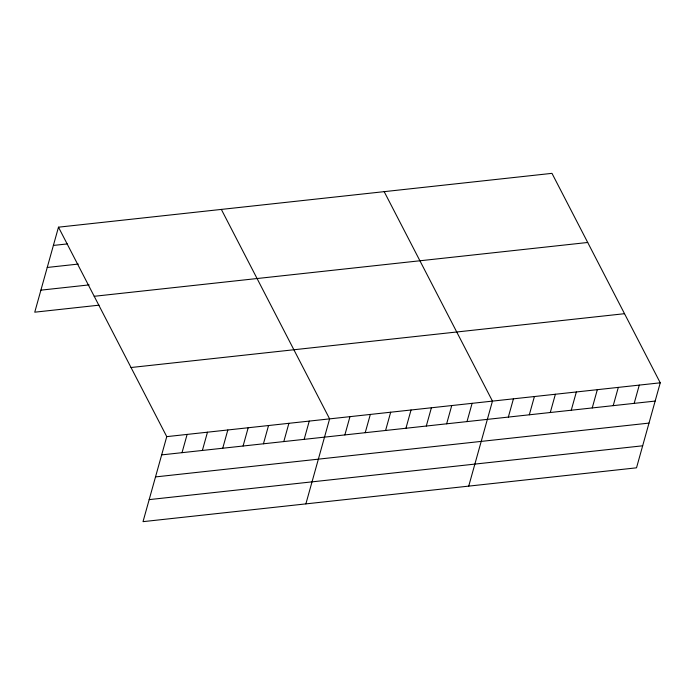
<?xml version="1.0" encoding="UTF-8"?>
<svg xmlns="http://www.w3.org/2000/svg" width="695" height="695" viewBox="0 0 695 695"><rect width="100%" height="100%" fill="white"/><g stroke="black" fill="none" stroke-linecap="round" stroke-linejoin="round"><path stroke-width="1.04" d="M58.484 227.178L166.757 436.634L143.022 521.65L636.516 467.822L660.25 382.815L551.978 173.35L58.484 227.178L34.75 312.185L99.038 305.174M182.021 452.671L187.12 434.418M202.375 450.456L207.475 432.194M222.73 448.232L227.83 429.97M243.085 446.016L248.185 427.755M263.44 443.792L268.539 425.531M283.803 441.577L288.894 423.316M304.158 439.353L309.258 421.092M305.878 503.884L329.612 418.877L221.34 209.412M344.868 434.914L349.967 416.653M365.222 432.69L370.322 414.437M385.586 430.474L390.677 412.213M405.941 428.25L411.04 409.998M426.296 426.035L431.395 407.774M446.65 423.811L451.75 405.55M467.005 421.596L472.105 403.335M468.725 486.126L492.46 401.111L384.187 191.655M508.34 417.087L513.44 398.826M529.312 414.793L534.412 396.541M550.284 412.509L555.383 394.247M571.255 410.224L576.355 391.963M592.236 407.939L597.326 389.678M613.207 405.645L618.307 387.393M634.179 403.361L639.278 385.099M53.385 245.431L67.319 243.919M47.234 267.462L78.309 264.074M40.901 290.154L89.116 284.898M94.216 296.296L587.709 242.477M131.025 367.516L624.518 313.697M166.757 436.634L660.25 382.815M161.657 454.895L655.15 401.076M155.515 476.918L649 423.099M149.173 499.618L642.667 445.799"/></g></svg>
